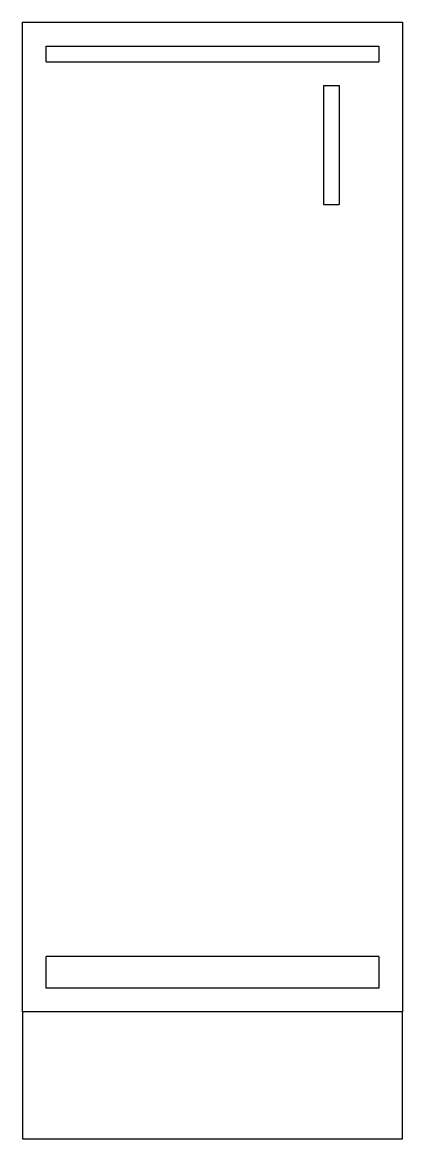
# Model space of a CAD drawing. Extents: x 0 to 12, y 0 to 35.2.
import ezdxf

# ---------------------------------------------------------------- set-up
doc = ezdxf.new("R2010")
doc.units = 0
doc.header["$LTSCALE"] = 3
doc.linetypes.add('HIDDEN', pattern=[0])
doc.linetypes.add('HIDDEN2', pattern=[0])
doc.layers.get('0').update_dxf_attribs({"linetype": 'CONTINUOUS'})
doc.layers.add('HID', color=7, linetype='HIDDEN')
doc.layers.add('HID2', color=7, linetype='HIDDEN2')

msp = doc.modelspace()

# ---------------------------------------------------------------- linework, layer by layer
at = {"color": 0}
for p, q in [((0, 4), (0, 35.25)), ((0, 35.25), (12, 35.25)), ((12, 35.25), (12, 4)), ((9.5, 33.25), (9.5, 29.5)), ((9.5, 33.25), (10, 33.25)), ((10, 33.25), (10, 29.5)), ((9.5, 29.5), (10, 29.5)), ((12, 4), (0, 4)), ((0, 4), (0, 0)), ((12, 0), (12, 4)), ((0, 0), (12, 0))]:
    msp.add_line(p, q, dxfattribs=at)
at = {"layer": 'HID', "color": 0}
for p, q in [((0.75, 34.5), (11.25, 34.5)), ((0.75, 34), (11.25, 34)), ((11.25, 5.75), (0.75, 5.75)), ((11.25, 4.75), (0.75, 4.75))]:
    msp.add_line(p, q, dxfattribs=at)
at = {"layer": 'HID2', "color": 0}
for p, q in [((0.75, 34), (0.75, 34.5)), ((11.25, 34.5), (11.25, 34)), ((0.75, 4.75), (0.75, 5.75)), ((11.25, 5.75), (11.25, 4.75))]:
    msp.add_line(p, q, dxfattribs=at)

doc.saveas('drawing.dxf')
